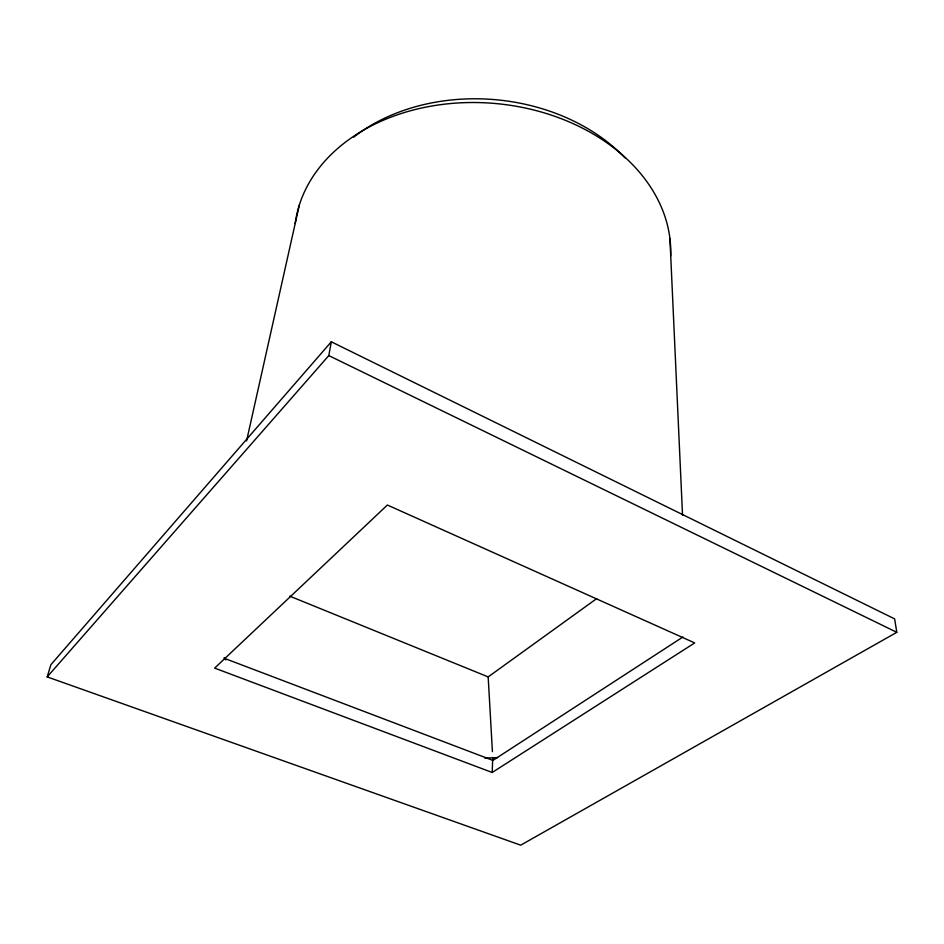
<?xml version="1.0" encoding="UTF-8"?>
<svg xmlns="http://www.w3.org/2000/svg" width="944" height="944" viewBox="0 0 944 944"><rect width="100%" height="100%" fill="white"/><g stroke="black" fill="none" stroke-linecap="round" stroke-linejoin="round"><path stroke-width="1.42" d="M492.202 772.475L694.701 642.923L387.382 505.028L214.654 668.104L492.202 772.475L492.744 757.466M47.2 676.895L328.807 355.593L331.309 341.799L894.629 618.886L896.8 632.315L520.699 845.175L47.2 676.895L50.905 664.682L331.309 341.799M246.561 441.001L299.307 205.108M492.414 751.613L488.178 676.907L596.702 598.602M682.949 636.988L492.91 760.404L224.2 658.263M289.749 596.148L488.178 676.907M328.807 355.593L896.8 632.315M669.933 238.525L682.536 515.294M497.63 757.572A240.142 130.555 5 0 1 484.756 758.032M225.769 659.927A240.142 130.555 5 0 1 224.259 657.649M295.201 223.539A188.54 141.694 5 0 1 494.573 103.439A188.54 141.694 5 0 1 670.665 255.954M353.622 137.199A177.437 134.485 5 0 1 624.987 157.86"/></g></svg>
